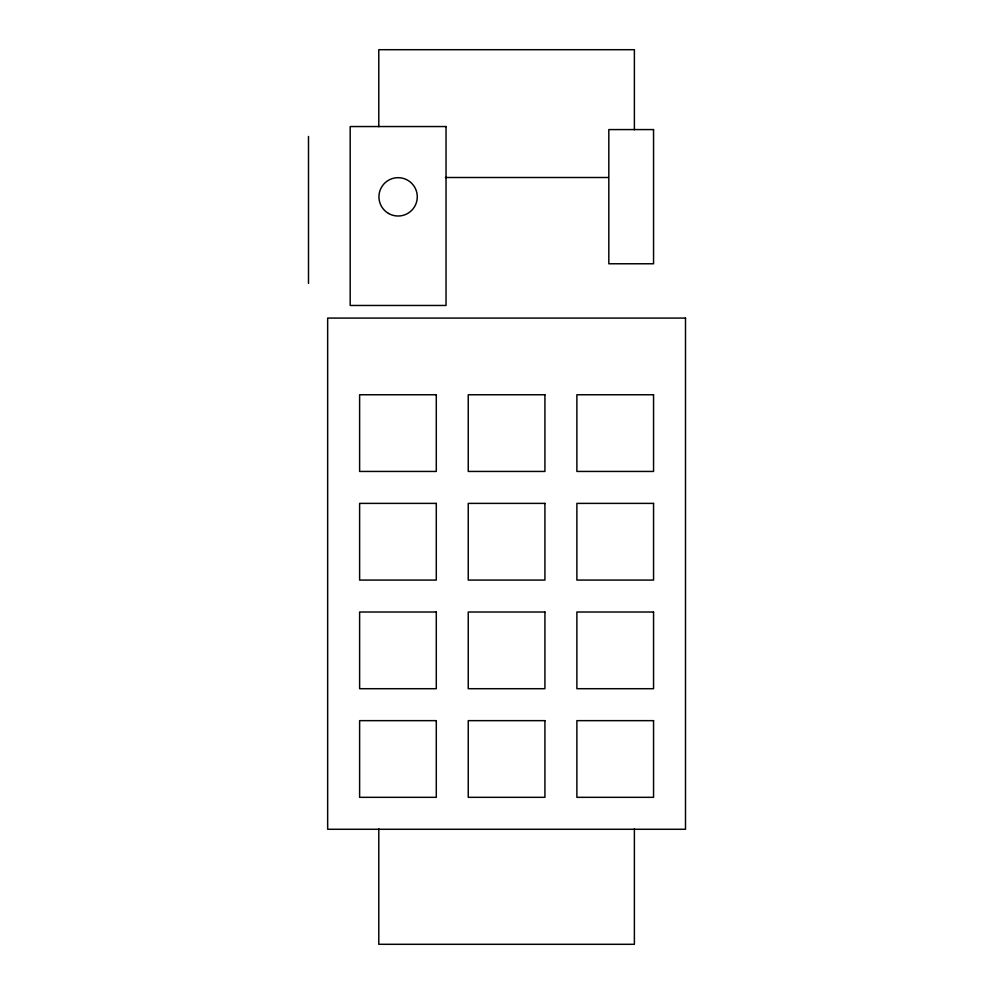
<?xml version="1.0" encoding="UTF-8"?>
<svg xmlns="http://www.w3.org/2000/svg" width="994" height="994" viewBox="0 0 994 994"><rect width="100%" height="100%" fill="white"/><g stroke="black" fill="none" stroke-linecap="round" stroke-linejoin="round"><path stroke-width="1.49" d="M445.399 177.504L608.055 177.504M634.383 129.767L634.383 49.7L378.789 49.7L378.789 126.685M634.383 828.822L634.383 944.3L378.789 944.3L378.789 828.822M308.5 136.451L308.5 283.427M446.033 126.549L350.186 126.549L350.186 305.469L446.033 305.469L446.033 126.549M653.555 129.58L608.825 129.58L608.825 263.77L653.555 263.77L653.555 129.58M685.5 318.08L327.66 318.08L327.66 829.282L685.5 829.282L685.5 318.08M436.291 394.755L359.617 394.755L359.617 471.442L436.291 471.442L436.291 394.755M544.923 394.755L468.249 394.755L468.249 471.442L544.923 471.442L544.923 394.755M653.555 394.755L576.88 394.755L576.88 471.442L653.555 471.442L653.555 394.755M436.291 503.386L359.617 503.386L359.617 580.074L436.291 580.074L436.291 503.386M544.923 503.386L468.249 503.386L468.249 580.074L544.923 580.074L544.923 503.386M653.555 503.386L576.88 503.386L576.88 580.074L653.555 580.074L653.555 503.386M436.291 612.018L359.617 612.018L359.617 688.705L436.291 688.705L436.291 612.018M544.923 612.018L468.249 612.018L468.249 688.705L544.923 688.705L544.923 612.018M653.555 612.018L576.88 612.018L576.88 688.705L653.555 688.705L653.555 612.018M436.291 720.65L359.617 720.65L359.617 797.325L436.291 797.325L436.291 720.65M544.923 720.65L468.249 720.65L468.249 797.325L544.923 797.325L544.923 720.65M653.555 720.65L576.88 720.65L576.88 797.325L653.555 797.325L653.555 720.65M388.53 213.449A19.172 19.172 0 0 0 417.281 196.849A19.172 19.172 0 0 0 388.53 180.237A19.172 19.172 0 0 0 388.53 213.449"/></g></svg>
